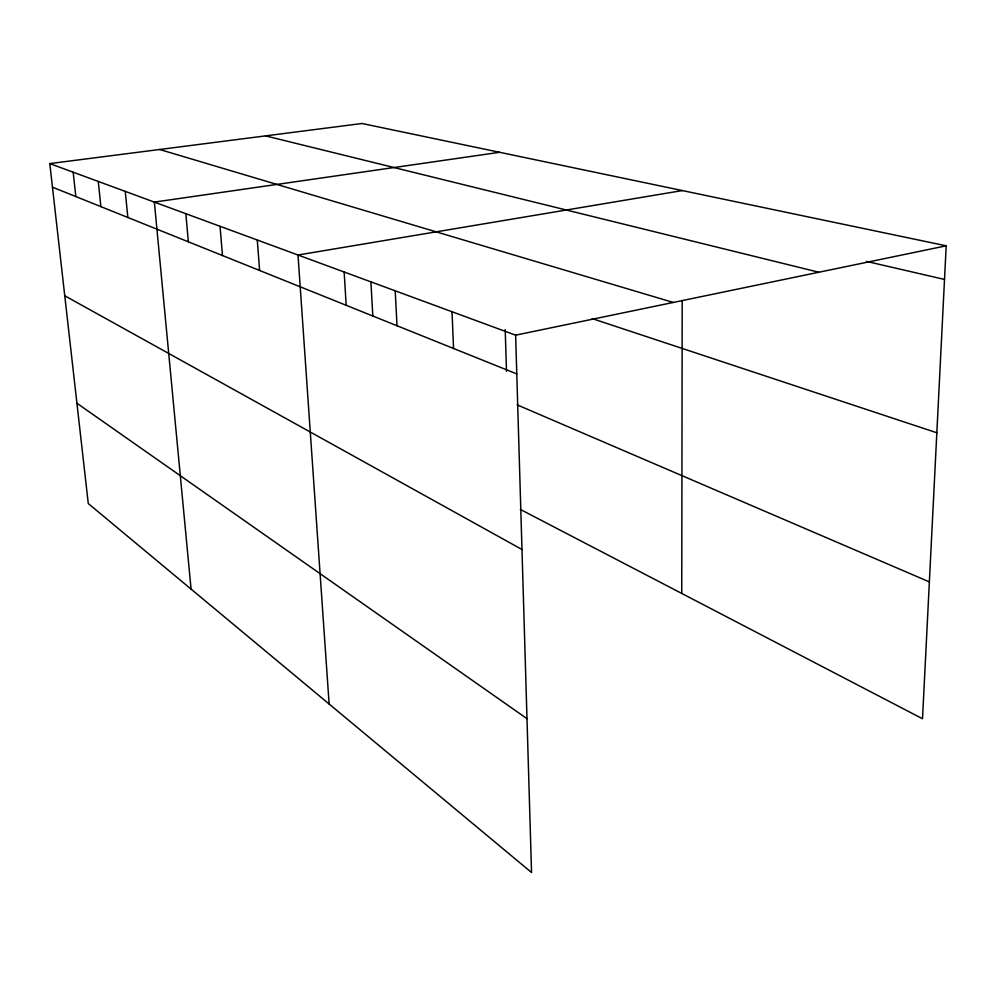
<?xml version="1.0" encoding="UTF-8"?>
<svg xmlns="http://www.w3.org/2000/svg" width="996" height="996" viewBox="0 0 996 996"><rect width="100%" height="100%" fill="white"/><g stroke="black" fill="none" stroke-linecap="round" stroke-linejoin="round"><path stroke-width="1.49" d="M681.75 593.442L682.198 300.593M49.8 163.593L515.629 335.166L531.553 872.508L88.271 503.54L49.8 163.593L362.009 123.492L946.2 245.813L922.508 718.751L520.31 509.417M515.629 335.166L946.2 245.813M682.372 190.56L298.003 255.013L329.128 704.023M499.606 152.301L154.355 202.101L191.07 589.109M866.47 261.4L944.519 279.44M265.534 135.879L818.837 272.244M159.597 149.487L673.259 302.448M592.197 318.62L936.838 432.774M52.464 187.161L516.775 373.911M517.21 404.886L929.355 581.901M64.752 295.762L521.979 549.506M76.916 403.243L526.984 718.664M73.181 172.196L75.833 196.561M98.255 181.434L100.895 206.645M125.247 191.381L127.849 217.477M185.841 213.692L188.356 241.816M220.041 226.291L222.469 255.536M257.279 240.011L259.607 270.476M344.155 272.008L346.185 305.299M370.898 281.731L372.803 315.732M395.213 290.807L397.018 325.754M452.035 311.736L453.554 348.488M505.196 329.576L506.516 371.321"/></g></svg>
